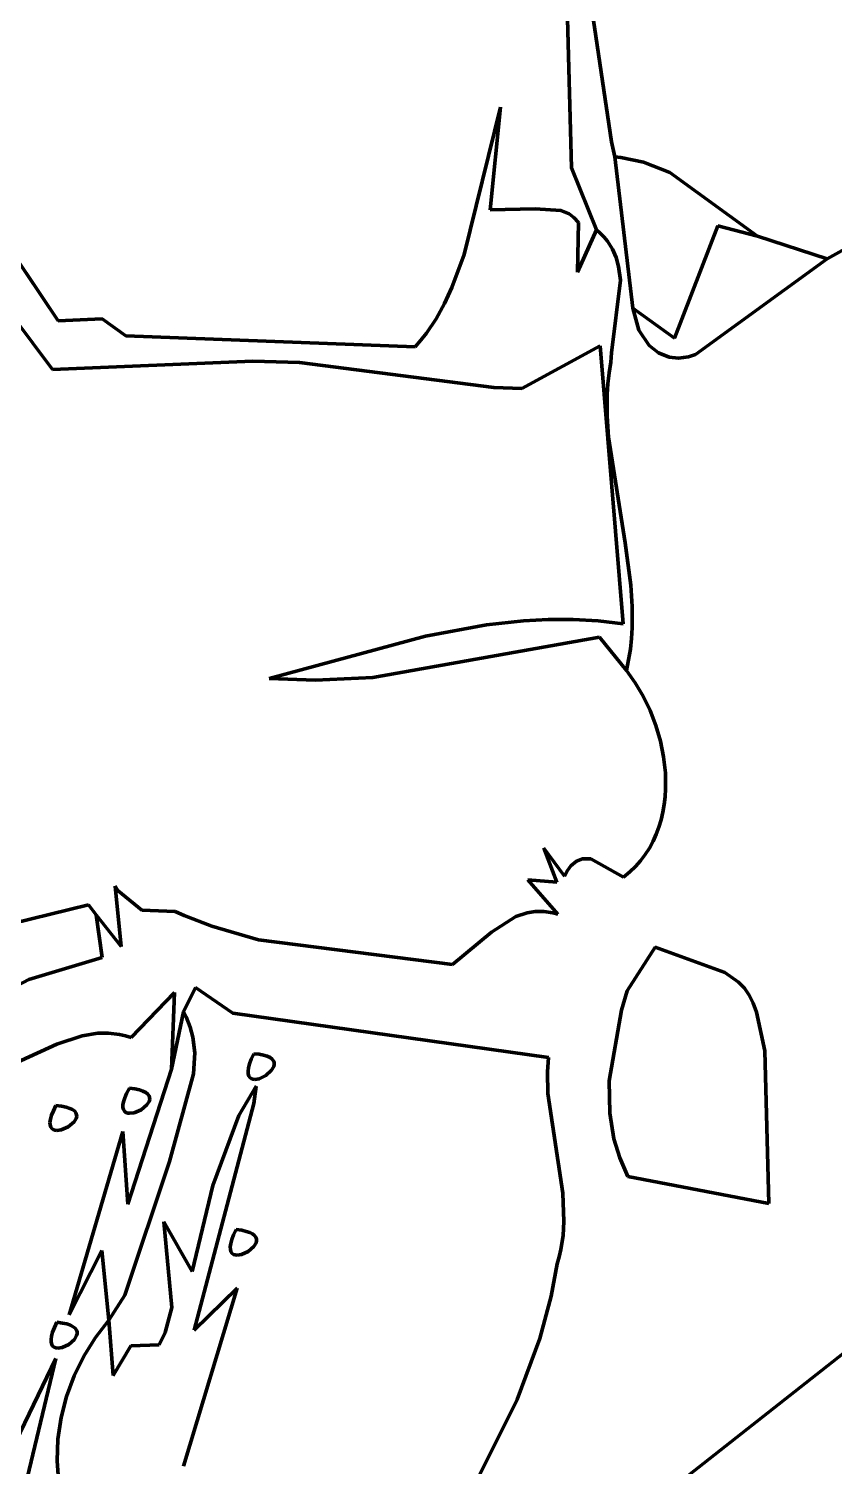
# Model space of a CAD drawing. Header units: millimetres. Extents: x 0 to 8.3, y 0 to 12.4.
# Drawn here: x 6.647 to 7.268, y 2.136 to 3.243 of the extents above; entities that cross this region are included whole.
import ezdxf

# ---------------------------------------------------------------- set-up
doc = ezdxf.new("R2010")
doc.units = ezdxf.units.MM
for name, color, linetype, lineweight in [('color#131313ff', 7, 'CONTINUOUS', 100), ('color#7c7c7cff', 7, 'CONTINUOUS', 100), ('color#c5c5c5ff', 7, 'CONTINUOUS', 100), ('color#ffffffff', 7, 'CONTINUOUS', 100)]:
    doc.layers.add(name, color=color, linetype=linetype, lineweight=lineweight)

msp = doc.modelspace()

# ---------------------------------------------------------------- linework, layer by layer
at = {"layer": 'color#131313ff'}
for p, q in [((7.0729, 3.3119), (7.096, 3.1556)), ((7.0653, 3.1357), (7.0606, 3.3092)), ((7.096, 3.1556), (7.0986, 3.1441)), ((7.0986, 3.1441), (7.1124, 3.0275)), ((7.0845, 3.0878), (7.0653, 3.1357)), ((7.0876, 3.0851), (7.0845, 3.0878)), ((7.0903, 3.0822), (7.0876, 3.0851)), ((7.0928, 3.0793), (7.0903, 3.0822)), ((7.0968, 3.0731), (7.0928, 3.0793)), ((7.262, 3.0656), (7.2824, 3.077)), ((7.0996, 3.0666), (7.0968, 3.0731)), ((7.1015, 3.0598), (7.0996, 3.0666)), ((7.1029, 3.0491), (7.1015, 3.0598)), ((7.1607, 2.992), (7.262, 3.0656)), ((7.0961, 2.9931), (7.1029, 3.0491)), ((7.1124, 3.0275), (7.1171, 3.0106)), ((7.1171, 3.0106), (7.1251, 2.9988)), ((7.0954, 2.9859), (7.0961, 2.9931)), ((7.1251, 2.9988), (7.1322, 2.9932)), ((7.1322, 2.9932), (7.1405, 2.9899)), ((7.1405, 2.9899), (7.1476, 2.9892)), ((7.1476, 2.9892), (7.1552, 2.9902)), ((7.1552, 2.9902), (7.1607, 2.992)), ((7.0932, 2.9694), (7.0941, 2.9777)), ((7.0941, 2.9777), (7.0954, 2.9859)), ((7.0927, 2.9612), (7.0932, 2.9694)), ((7.0926, 2.9447), (7.0927, 2.9612)), ((7.0936, 2.9284), (7.0926, 2.9447)), ((7.1065, 2.8468), (7.0936, 2.9284)), ((7.1109, 2.8142), (7.1065, 2.8468)), ((7.1119, 2.7978), (7.1109, 2.8142)), ((7.1119, 2.7814), (7.1119, 2.7978)), ((7.1113, 2.7732), (7.1119, 2.7814)), ((7.1105, 2.765), (7.1113, 2.7732)), ((7.1075, 2.7485), (7.1092, 2.7568)), ((7.1092, 2.7568), (7.1105, 2.765)), ((7.1143, 2.7391), (7.1075, 2.7485)), ((7.1204, 2.7288), (7.1143, 2.7391)), ((7.1257, 2.7179), (7.1204, 2.7288)), ((7.1302, 2.7063), (7.1257, 2.7179)), ((7.1337, 2.6943), (7.1302, 2.7063)), ((7.1361, 2.6821), (7.1337, 2.6943)), ((7.1375, 2.6698), (7.1361, 2.6821)), ((7.1377, 2.6575), (7.1375, 2.6698)), ((7.1373, 2.6514), (7.1377, 2.6575)), ((7.1356, 2.6395), (7.1366, 2.6454)), ((7.1366, 2.6454), (7.1373, 2.6514)), ((7.1342, 2.6337), (7.1356, 2.6395)), ((7.1304, 2.6225), (7.1325, 2.628)), ((7.1325, 2.628), (7.1342, 2.6337)), ((7.1252, 2.6119), (7.128, 2.6171)), ((7.128, 2.6171), (7.1304, 2.6225)), ((7.0539, 2.5857), (7.044, 2.6119)), ((7.044, 2.6119), (7.0597, 2.5903)), ((7.0647, 2.5982), (7.069, 2.6017)), ((7.069, 2.6017), (7.0736, 2.6035)), ((7.0736, 2.6035), (7.0802, 2.6035)), ((7.0802, 2.6035), (7.1052, 2.5895)), ((7.1144, 2.5977), (7.1184, 2.6022)), ((7.1184, 2.6022), (7.122, 2.6069)), ((7.122, 2.6069), (7.1252, 2.6119)), ((7.0597, 2.5903), (7.0621, 2.5947)), ((7.0621, 2.5947), (7.0647, 2.5982)), ((7.1052, 2.5895), (7.11, 2.5935)), ((7.11, 2.5935), (7.1144, 2.5977)), ((6.7183, 2.536), (6.7138, 2.5826)), ((6.7138, 2.5826), (6.716, 2.5791)), ((6.716, 2.5791), (6.7342, 2.5641)), ((7.0546, 2.5611), (7.0316, 2.5875)), ((7.0316, 2.5875), (7.0539, 2.5857)), ((6.7037, 2.5277), (6.6991, 2.5605)), ((6.6991, 2.5605), (6.7183, 2.536)), ((6.7342, 2.5641), (6.7601, 2.563)), ((6.7601, 2.563), (6.767, 2.5599)), ((6.767, 2.5599), (6.7881, 2.5517)), ((7.0036, 2.5471), (7.0223, 2.5591)), ((7.0223, 2.5591), (7.0311, 2.5621)), ((7.0311, 2.5621), (7.0373, 2.5631)), ((7.0373, 2.5631), (7.0439, 2.5631)), ((7.0439, 2.5631), (7.0509, 2.562)), ((7.0509, 2.562), (7.0546, 2.5611)), ((6.7881, 2.5517), (6.8242, 2.5412)), ((6.9736, 2.5222), (7.0036, 2.5471)), ((6.8242, 2.5412), (6.9736, 2.5222)), ((7.1296, 2.5355), (7.108, 2.502)), ((7.1833, 2.5161), (7.1296, 2.5355)), ((6.6473, 2.5108), (6.7037, 2.5277)), ((7.1938, 2.5086), (7.1833, 2.5161)), ((6.567, 2.4684), (6.6473, 2.5108)), ((6.7757, 2.5045), (6.7663, 2.4858)), ((6.8045, 2.4848), (6.7757, 2.5045)), ((7.108, 2.502), (7.1037, 2.4872)), ((7.1983, 2.504), (7.1938, 2.5086)), ((7.2021, 2.4986), (7.1983, 2.504)), ((6.7594, 2.5007), (6.726, 2.466)), ((6.7572, 2.4417), (6.7594, 2.5007)), ((7.2052, 2.4925), (7.2021, 2.4986)), ((7.2076, 2.4856), (7.2052, 2.4925)), ((6.7663, 2.4858), (6.7572, 2.4417)), ((7.0475, 2.4506), (6.8045, 2.4848)), ((7.1037, 2.4872), (7.0943, 2.4326)), ((7.214, 2.4559), (7.2076, 2.4856)), ((6.7004, 2.4693), (6.6883, 2.4674)), ((6.7087, 2.4693), (6.7004, 2.4693)), ((6.7172, 2.4683), (6.7087, 2.4693)), ((6.7216, 2.4673), (6.7172, 2.4683)), ((6.6689, 2.4609), (6.6113, 2.4348)), ((6.6883, 2.4674), (6.6689, 2.4609)), ((6.726, 2.466), (6.7216, 2.4673)), ((7.0466, 2.4395), (7.0475, 2.4506)), ((7.2171, 2.3383), (7.214, 2.4559)), ((7.0469, 2.423), (7.0466, 2.4395)), ((7.0943, 2.4326), (7.0947, 2.4078)), ((7.0584, 2.3463), (7.0469, 2.423)), ((7.0947, 2.4078), (7.0979, 2.3881)), ((7.0979, 2.3881), (7.1024, 2.3735)), ((7.1024, 2.3735), (7.1086, 2.359)), ((7.1086, 2.359), (7.2171, 2.3383)), ((7.4548, 2.3652), (7.1427, 2.1191)), ((7.0594, 2.3245), (7.0584, 2.3463)), ((7.0587, 2.3136), (7.0594, 2.3245)), ((7.057, 2.3027), (7.0587, 2.3136)), ((7.0557, 2.2972), (7.057, 2.3027)), ((7.0495, 2.2668), (7.0541, 2.2917)), ((7.0541, 2.2917), (7.0557, 2.2972)), ((7.0408, 2.2344), (7.0495, 2.2668)), ((7.0234, 2.1873), (7.0408, 2.2344)), ((6.9632, 2.0673), (7.0234, 2.1873))]:
    msp.add_line(p, q, dxfattribs=at)
at = {"layer": 'color#7c7c7cff'}
for p, q in [((6.9825, 3.0689), (7.0104, 3.1824)), ((7.0104, 3.1824), (7.0025, 3.1034)), ((6.5872, 3.1403), (6.67, 3.0179)), ((6.6656, 2.9803), (6.5519, 3.1318)), ((7.0025, 3.1034), (7.0373, 3.1042)), ((7.0373, 3.1042), (7.0569, 3.1029)), ((7.0569, 3.1029), (7.0633, 3.1001)), ((7.0633, 3.1001), (7.0671, 3.0973)), ((7.0671, 3.0973), (7.0705, 3.0935)), ((7.0705, 3.0935), (7.0698, 3.0554)), ((7.1444, 3.0044), (7.1778, 3.091)), ((7.1778, 3.091), (7.2085, 3.083)), ((7.0698, 3.0554), (7.0845, 3.0878)), ((7.0845, 3.0878), (7.0876, 3.0851)), ((7.0876, 3.0851), (7.0903, 3.0822)), ((7.0903, 3.0822), (7.0928, 3.0793)), ((7.0928, 3.0793), (7.0968, 3.0731)), ((7.2085, 3.083), (7.262, 3.0656)), ((6.9731, 3.0434), (6.9825, 3.0689)), ((7.0968, 3.0731), (7.0996, 3.0666)), ((7.0996, 3.0666), (7.1015, 3.0598)), ((7.1015, 3.0598), (7.1029, 3.0491)), ((7.262, 3.0656), (7.1607, 2.992)), ((7.1029, 3.0491), (7.0961, 2.9931)), ((6.9674, 3.0312), (6.9731, 3.0434)), ((6.9609, 3.0194), (6.9674, 3.0312)), ((7.1171, 3.0106), (7.1124, 3.0275)), ((7.1124, 3.0275), (7.1444, 3.0044)), ((6.67, 3.0179), (6.7038, 3.0193)), ((6.7038, 3.0193), (6.7221, 3.0062)), ((6.9534, 3.0083), (6.9609, 3.0194)), ((7.1251, 2.9988), (7.1171, 3.0106)), ((6.7221, 3.0062), (6.9448, 2.9977)), ((6.9448, 2.9977), (6.9492, 3.0029)), ((6.9492, 3.0029), (6.9534, 3.0083)), ((7.0872, 2.9987), (7.027, 2.9658)), ((7.105, 2.7846), (7.0872, 2.9987)), ((7.0961, 2.9931), (7.0954, 2.9859)), ((7.1322, 2.9932), (7.1251, 2.9988)), ((7.1405, 2.9899), (7.1322, 2.9932)), ((7.1476, 2.9892), (7.1405, 2.9899)), ((7.1552, 2.9902), (7.1476, 2.9892)), ((7.1607, 2.992), (7.1552, 2.9902)), ((6.8198, 2.9868), (6.6656, 2.9803)), ((6.8557, 2.9858), (6.8198, 2.9868)), ((7.0055, 2.9666), (6.8557, 2.9858)), ((7.0941, 2.9777), (7.0932, 2.9694)), ((7.0954, 2.9859), (7.0941, 2.9777)), ((7.027, 2.9658), (7.0055, 2.9666)), ((7.0932, 2.9694), (7.0927, 2.9612)), ((7.0927, 2.9612), (7.0926, 2.9447)), ((7.0926, 2.9447), (7.0936, 2.9284)), ((7.0936, 2.9284), (7.1065, 2.8468)), ((7.1065, 2.8468), (7.1109, 2.8142)), ((7.1109, 2.8142), (7.1119, 2.7978)), ((7.1119, 2.7978), (7.1119, 2.7814)), ((6.9528, 2.775), (6.9998, 2.7837)), ((6.9998, 2.7837), (7.0283, 2.7868)), ((7.0283, 2.7868), (7.0473, 2.7879)), ((7.0473, 2.7879), (7.0665, 2.7879)), ((7.0665, 2.7879), (7.0857, 2.7868)), ((7.0857, 2.7868), (7.105, 2.7846)), ((7.1119, 2.7814), (7.1113, 2.7732)), ((6.8323, 2.7424), (6.9528, 2.775)), ((7.0867, 2.7744), (6.9122, 2.7433)), ((7.1075, 2.7485), (7.0867, 2.7744)), ((7.1113, 2.7732), (7.1105, 2.765)), ((7.1092, 2.7568), (7.1075, 2.7485)), ((7.1105, 2.765), (7.1092, 2.7568)), ((6.868, 2.7412), (6.8323, 2.7424)), ((6.9122, 2.7433), (6.868, 2.7412)), ((6.6184, 2.5499), (6.6932, 2.5682)), ((6.6932, 2.5682), (6.6991, 2.5605)), ((6.6991, 2.5605), (6.7037, 2.5277)), ((6.7037, 2.5277), (6.6473, 2.5108)), ((6.6473, 2.5108), (6.567, 2.4684)), ((6.7663, 2.4858), (6.7757, 2.5045)), ((6.7757, 2.5045), (6.8045, 2.4848)), ((6.726, 2.466), (6.7594, 2.5007)), ((6.7594, 2.5007), (6.7572, 2.4417)), ((6.7684, 2.4819), (6.7663, 2.4858)), ((6.7715, 2.4741), (6.7684, 2.4819)), ((6.8045, 2.4848), (7.0475, 2.4506)), ((6.6883, 2.4674), (6.7004, 2.4693)), ((6.7004, 2.4693), (6.7087, 2.4693)), ((6.7087, 2.4693), (6.7172, 2.4683)), ((6.7172, 2.4683), (6.7216, 2.4673)), ((6.7736, 2.4662), (6.7715, 2.4741)), ((6.6113, 2.4348), (6.6689, 2.4609)), ((6.6689, 2.4609), (6.6883, 2.4674)), ((6.7216, 2.4673), (6.726, 2.466)), ((6.775, 2.4542), (6.7736, 2.4662)), ((6.7742, 2.4382), (6.775, 2.4542)), ((6.8185, 2.4493), (6.8172, 2.4457)), ((6.8205, 2.4534), (6.8185, 2.4493)), ((6.8247, 2.4531), (6.8205, 2.4534)), ((6.8281, 2.4524), (6.8247, 2.4531)), ((6.8309, 2.4516), (6.8281, 2.4524)), ((6.8331, 2.4506), (6.8309, 2.4516)), ((6.8346, 2.4494), (6.8331, 2.4506)), ((6.8356, 2.4481), (6.8346, 2.4494)), ((6.8361, 2.4467), (6.8356, 2.4481)), ((6.8362, 2.4453), (6.8361, 2.4467)), ((7.0475, 2.4506), (7.0466, 2.4395)), ((6.7572, 2.4417), (6.7236, 2.3378)), ((6.7556, 2.3707), (6.7742, 2.4382)), ((6.8164, 2.4426), (6.8161, 2.4401)), ((6.8161, 2.4401), (6.8162, 2.438)), ((6.8162, 2.438), (6.8166, 2.4364)), ((6.8172, 2.4457), (6.8164, 2.4426)), ((6.8166, 2.4364), (6.8174, 2.4352)), ((6.8174, 2.4352), (6.8185, 2.4344)), ((6.8247, 2.4343), (6.8299, 2.4369)), ((6.8299, 2.4369), (6.8342, 2.4408)), ((6.8342, 2.4408), (6.8359, 2.4438)), ((6.8359, 2.4438), (6.8362, 2.4453)), ((7.0466, 2.4395), (7.0469, 2.423)), ((6.7247, 2.427), (6.7226, 2.423)), ((6.7289, 2.4265), (6.7247, 2.427)), ((6.7324, 2.4257), (6.7289, 2.4265)), ((6.7352, 2.4248), (6.7324, 2.4257)), ((6.7374, 2.4237), (6.7352, 2.4248)), ((6.8224, 2.4285), (6.8089, 2.4059)), ((6.8185, 2.4344), (6.8198, 2.4339)), ((6.8198, 2.4339), (6.8213, 2.4338)), ((6.8205, 2.4152), (6.8224, 2.4285)), ((6.8213, 2.4338), (6.8247, 2.4343)), ((6.6682, 2.4136), (6.6662, 2.4096)), ((6.6725, 2.4131), (6.6682, 2.4136)), ((6.676, 2.4124), (6.6725, 2.4131)), ((6.7202, 2.4166), (6.7198, 2.4141)), ((6.7198, 2.4141), (6.7198, 2.4121)), ((6.7211, 2.4196), (6.7202, 2.4166)), ((6.7226, 2.423), (6.7211, 2.4196)), ((6.7337, 2.4104), (6.7382, 2.4141)), ((6.7389, 2.4225), (6.7374, 2.4237)), ((6.7382, 2.4141), (6.74, 2.4169)), ((6.7399, 2.4211), (6.7389, 2.4225)), ((6.7403, 2.4198), (6.7399, 2.4211)), ((6.74, 2.4169), (6.7404, 2.4183)), ((6.7404, 2.4183), (6.7403, 2.4198)), ((6.7745, 2.2407), (6.8205, 2.4152)), ((7.0469, 2.423), (7.0584, 2.3463)), ((6.6639, 2.4032), (6.6635, 2.4007)), ((6.6648, 2.4062), (6.6639, 2.4032)), ((6.6662, 2.4096), (6.6648, 2.4062)), ((6.6788, 2.4115), (6.676, 2.4124)), ((6.681, 2.4105), (6.6788, 2.4115)), ((6.6826, 2.4093), (6.681, 2.4105)), ((6.6821, 2.401), (6.6838, 2.4038)), ((6.6836, 2.408), (6.6826, 2.4093)), ((6.6841, 2.4066), (6.6836, 2.408)), ((6.6838, 2.4038), (6.6842, 2.4052)), ((6.6842, 2.4052), (6.6841, 2.4066)), ((6.7198, 2.4121), (6.7202, 2.4105)), ((6.7202, 2.4105), (6.721, 2.4093)), ((6.721, 2.4093), (6.7221, 2.4084)), ((6.7221, 2.4084), (6.7234, 2.4079)), ((6.7234, 2.4079), (6.7249, 2.4077)), ((6.7249, 2.4077), (6.7283, 2.4081)), ((6.7283, 2.4081), (6.7337, 2.4104)), ((6.8089, 2.4059), (6.7889, 2.3522)), ((6.6635, 2.4007), (6.6636, 2.3987)), ((6.6636, 2.3987), (6.6641, 2.3971)), ((6.6641, 2.3971), (6.6649, 2.396)), ((6.6649, 2.396), (6.666, 2.3951)), ((6.666, 2.3951), (6.6673, 2.3946)), ((6.6673, 2.3946), (6.6689, 2.3945)), ((6.6689, 2.3945), (6.6723, 2.3949)), ((6.6723, 2.3949), (6.6777, 2.3973)), ((6.6777, 2.3973), (6.6821, 2.401)), ((6.7198, 2.3937), (6.6783, 2.2525)), ((6.7236, 2.3378), (6.7198, 2.3937)), ((6.7213, 2.2676), (6.7556, 2.3707)), ((6.7889, 2.3522), (6.7731, 2.2859)), ((7.0584, 2.3463), (7.0594, 2.3245)), ((7.0594, 2.3245), (7.0587, 2.3136)), ((6.7731, 2.2859), (6.7512, 2.3242)), ((6.7512, 2.3242), (6.7575, 2.2581)), ((6.805, 2.314), (6.8036, 2.3105)), ((6.807, 2.3181), (6.805, 2.314)), ((6.8112, 2.3176), (6.807, 2.3181)), ((6.8147, 2.3168), (6.8112, 2.3176)), ((6.8175, 2.3159), (6.8147, 2.3168)), ((6.8196, 2.3148), (6.8175, 2.3159)), ((6.8211, 2.3136), (6.8196, 2.3148)), ((6.8221, 2.3123), (6.8211, 2.3136)), ((7.0587, 2.3136), (7.057, 2.3027)), ((6.6783, 2.2525), (6.7036, 2.3021)), ((6.7036, 2.3021), (6.709, 2.2484)), ((6.8028, 2.3074), (6.8024, 2.3049)), ((6.8024, 2.3049), (6.8025, 2.3029)), ((6.8025, 2.3029), (6.8029, 2.3012)), ((6.8036, 2.3105), (6.8028, 2.3074)), ((6.8163, 2.3013), (6.8206, 2.3051)), ((6.8206, 2.3051), (6.8223, 2.308)), ((6.8226, 2.3109), (6.8221, 2.3123)), ((6.8223, 2.308), (6.8227, 2.3094)), ((6.8227, 2.3094), (6.8226, 2.3109)), ((7.057, 2.3027), (7.0557, 2.2972)), ((6.8029, 2.3012), (6.8037, 2.3)), ((6.8037, 2.3), (6.8048, 2.2991)), ((6.8048, 2.2991), (6.8061, 2.2986)), ((6.8061, 2.2986), (6.8076, 2.2984)), ((6.8076, 2.2984), (6.811, 2.2989)), ((6.811, 2.2989), (6.8163, 2.3013)), ((7.0541, 2.2917), (7.0495, 2.2668)), ((7.0557, 2.2972), (7.0541, 2.2917)), ((6.7664, 2.1359), (6.8078, 2.273)), ((6.8078, 2.273), (6.7745, 2.2407)), ((6.709, 2.2484), (6.7213, 2.2676)), ((6.7575, 2.2581), (6.7522, 2.2389)), ((7.0495, 2.2668), (7.0408, 2.2344)), ((6.709, 2.2484), (6.6985, 2.235)), ((6.7123, 2.2059), (6.709, 2.2484)), ((6.6647, 2.236), (6.6644, 2.2335)), ((6.6656, 2.2391), (6.6647, 2.236)), ((6.667, 2.2427), (6.6656, 2.2391)), ((6.6689, 2.2468), (6.667, 2.2427)), ((6.6731, 2.2462), (6.6689, 2.2468)), ((6.6766, 2.2455), (6.6731, 2.2462)), ((6.6793, 2.2445), (6.6766, 2.2455)), ((6.6814, 2.2434), (6.6793, 2.2445)), ((6.683, 2.2422), (6.6814, 2.2434)), ((6.6824, 2.2336), (6.6841, 2.2365)), ((6.6839, 2.2408), (6.683, 2.2422)), ((6.6844, 2.2394), (6.6839, 2.2408)), ((6.6841, 2.2365), (6.6845, 2.238)), ((6.6845, 2.238), (6.6844, 2.2394)), ((6.7522, 2.2389), (6.7477, 2.2295)), ((6.6644, 2.2335), (6.6644, 2.2314)), ((6.6644, 2.2314), (6.6649, 2.2297)), ((6.6649, 2.2297), (6.6656, 2.2285)), ((6.6656, 2.2285), (6.6667, 2.2276)), ((6.6667, 2.2276), (6.668, 2.2271)), ((6.668, 2.2271), (6.6695, 2.2269)), ((6.6695, 2.2269), (6.6729, 2.2274)), ((6.6729, 2.2274), (6.6781, 2.2298)), ((6.6781, 2.2298), (6.6824, 2.2336)), ((6.6985, 2.235), (6.6896, 2.2206)), ((6.7259, 2.2287), (6.7123, 2.2059)), ((6.7477, 2.2295), (6.7259, 2.2287)), ((7.0408, 2.2344), (7.0234, 2.1873)), ((6.6682, 2.2189), (6.6115, 2.1019)), ((6.6387, 2.0967), (6.6682, 2.2189)), ((6.6896, 2.2206), (6.6821, 2.2055)), ((6.6821, 2.2055), (6.6763, 2.1897)), ((6.6763, 2.1897), (6.6721, 2.1735)), ((7.0234, 2.1873), (6.9632, 2.0673)), ((6.6721, 2.1735), (6.6697, 2.1569)), ((6.6697, 2.1569), (6.6692, 2.1402)), ((6.6692, 2.1402), (6.6699, 2.129))]:
    msp.add_line(p, q, dxfattribs=at)
at = {"layer": 'color#c5c5c5ff'}
for p, q in [((7.0986, 3.1441), (7.1031, 3.1436)), ((7.1124, 3.0275), (7.0986, 3.1441)), ((7.1031, 3.1436), (7.1206, 3.1399)), ((7.1206, 3.1399), (7.141, 3.132)), ((7.141, 3.132), (7.2085, 3.083)), ((7.1778, 3.091), (7.1444, 3.0044)), ((7.2085, 3.083), (7.1778, 3.091)), ((7.1444, 3.0044), (7.1124, 3.0275)), ((6.7572, 2.4417), (6.7663, 2.4858)), ((6.7663, 2.4858), (6.7684, 2.4819)), ((6.7684, 2.4819), (6.7715, 2.4741)), ((6.7715, 2.4741), (6.7736, 2.4662)), ((6.7736, 2.4662), (6.775, 2.4542)), ((6.775, 2.4542), (6.7742, 2.4382)), ((6.8172, 2.4457), (6.8185, 2.4493)), ((6.8185, 2.4493), (6.8205, 2.4534)), ((6.8205, 2.4534), (6.8247, 2.4531)), ((6.8247, 2.4531), (6.8281, 2.4524)), ((6.8281, 2.4524), (6.8309, 2.4516)), ((6.8309, 2.4516), (6.8331, 2.4506)), ((6.8331, 2.4506), (6.8346, 2.4494)), ((6.8346, 2.4494), (6.8356, 2.4481)), ((6.8356, 2.4481), (6.8361, 2.4467)), ((6.8361, 2.4467), (6.8362, 2.4453)), ((6.7236, 2.3378), (6.7572, 2.4417)), ((6.7742, 2.4382), (6.7556, 2.3707)), ((6.8161, 2.4401), (6.8164, 2.4426)), ((6.8162, 2.438), (6.8161, 2.4401)), ((6.8166, 2.4364), (6.8162, 2.438)), ((6.8164, 2.4426), (6.8172, 2.4457)), ((6.8174, 2.4352), (6.8166, 2.4364)), ((6.8185, 2.4344), (6.8174, 2.4352)), ((6.8299, 2.4369), (6.8247, 2.4343)), ((6.8342, 2.4408), (6.8299, 2.4369)), ((6.8359, 2.4438), (6.8342, 2.4408)), ((6.8362, 2.4453), (6.8359, 2.4438)), ((6.7226, 2.423), (6.7247, 2.427)), ((6.7247, 2.427), (6.7289, 2.4265)), ((6.7289, 2.4265), (6.7324, 2.4257)), ((6.7324, 2.4257), (6.7352, 2.4248)), ((6.7352, 2.4248), (6.7374, 2.4237)), ((6.8089, 2.4059), (6.8224, 2.4285)), ((6.8198, 2.4339), (6.8185, 2.4344)), ((6.8213, 2.4338), (6.8198, 2.4339)), ((6.8224, 2.4285), (6.8205, 2.4152)), ((6.8247, 2.4343), (6.8213, 2.4338)), ((6.6662, 2.4096), (6.6682, 2.4136)), ((6.6682, 2.4136), (6.6725, 2.4131)), ((6.6725, 2.4131), (6.676, 2.4124)), ((6.7198, 2.4141), (6.7202, 2.4166)), ((6.7198, 2.4121), (6.7198, 2.4141)), ((6.7202, 2.4166), (6.7211, 2.4196)), ((6.7211, 2.4196), (6.7226, 2.423)), ((6.7382, 2.4141), (6.7337, 2.4104)), ((6.7374, 2.4237), (6.7389, 2.4225)), ((6.74, 2.4169), (6.7382, 2.4141)), ((6.7389, 2.4225), (6.7399, 2.4211)), ((6.7399, 2.4211), (6.7403, 2.4198)), ((6.7404, 2.4183), (6.74, 2.4169)), ((6.7403, 2.4198), (6.7404, 2.4183)), ((6.8205, 2.4152), (6.7745, 2.2407)), ((6.6635, 2.4007), (6.6639, 2.4032)), ((6.6639, 2.4032), (6.6648, 2.4062)), ((6.6648, 2.4062), (6.6662, 2.4096)), ((6.676, 2.4124), (6.6788, 2.4115)), ((6.6788, 2.4115), (6.681, 2.4105)), ((6.681, 2.4105), (6.6826, 2.4093)), ((6.6838, 2.4038), (6.6821, 2.401)), ((6.6826, 2.4093), (6.6836, 2.408)), ((6.6836, 2.408), (6.6841, 2.4066)), ((6.6842, 2.4052), (6.6838, 2.4038)), ((6.6841, 2.4066), (6.6842, 2.4052)), ((6.7202, 2.4105), (6.7198, 2.4121)), ((6.721, 2.4093), (6.7202, 2.4105)), ((6.7221, 2.4084), (6.721, 2.4093)), ((6.7234, 2.4079), (6.7221, 2.4084)), ((6.7249, 2.4077), (6.7234, 2.4079)), ((6.7283, 2.4081), (6.7249, 2.4077)), ((6.7337, 2.4104), (6.7283, 2.4081)), ((6.7889, 2.3522), (6.8089, 2.4059)), ((6.6636, 2.3987), (6.6635, 2.4007)), ((6.6641, 2.3971), (6.6636, 2.3987)), ((6.6649, 2.396), (6.6641, 2.3971)), ((6.666, 2.3951), (6.6649, 2.396)), ((6.6673, 2.3946), (6.666, 2.3951)), ((6.6689, 2.3945), (6.6673, 2.3946)), ((6.6723, 2.3949), (6.6689, 2.3945)), ((6.6777, 2.3973), (6.6723, 2.3949)), ((6.6821, 2.401), (6.6777, 2.3973)), ((6.6783, 2.2525), (6.7198, 2.3937)), ((6.7198, 2.3937), (6.7236, 2.3378)), ((6.7556, 2.3707), (6.7213, 2.2676)), ((6.7731, 2.2859), (6.7889, 2.3522)), ((6.7575, 2.2581), (6.7512, 2.3242)), ((6.7512, 2.3242), (6.7731, 2.2859)), ((6.8036, 2.3105), (6.805, 2.314)), ((6.805, 2.314), (6.807, 2.3181)), ((6.807, 2.3181), (6.8112, 2.3176)), ((6.8112, 2.3176), (6.8147, 2.3168)), ((6.8147, 2.3168), (6.8175, 2.3159)), ((6.8175, 2.3159), (6.8196, 2.3148)), ((6.8196, 2.3148), (6.8211, 2.3136)), ((6.8211, 2.3136), (6.8221, 2.3123)), ((6.7036, 2.3021), (6.6783, 2.2525)), ((6.709, 2.2484), (6.7036, 2.3021)), ((6.8024, 2.3049), (6.8028, 2.3074)), ((6.8025, 2.3029), (6.8024, 2.3049)), ((6.8029, 2.3012), (6.8025, 2.3029)), ((6.8028, 2.3074), (6.8036, 2.3105)), ((6.8206, 2.3051), (6.8163, 2.3013)), ((6.8223, 2.308), (6.8206, 2.3051)), ((6.8221, 2.3123), (6.8226, 2.3109)), ((6.8227, 2.3094), (6.8223, 2.308)), ((6.8226, 2.3109), (6.8227, 2.3094)), ((6.8037, 2.3), (6.8029, 2.3012)), ((6.8048, 2.2991), (6.8037, 2.3)), ((6.8061, 2.2986), (6.8048, 2.2991)), ((6.8076, 2.2984), (6.8061, 2.2986)), ((6.811, 2.2989), (6.8076, 2.2984)), ((6.8163, 2.3013), (6.811, 2.2989)), ((6.8078, 2.273), (6.7664, 2.1359)), ((6.7745, 2.2407), (6.8078, 2.273)), ((6.7213, 2.2676), (6.709, 2.2484)), ((6.7522, 2.2389), (6.7575, 2.2581)), ((6.6985, 2.235), (6.709, 2.2484)), ((6.709, 2.2484), (6.7123, 2.2059)), ((6.6644, 2.2335), (6.6647, 2.236)), ((6.6647, 2.236), (6.6656, 2.2391)), ((6.6656, 2.2391), (6.667, 2.2427)), ((6.667, 2.2427), (6.6689, 2.2468)), ((6.6689, 2.2468), (6.6731, 2.2462)), ((6.6731, 2.2462), (6.6766, 2.2455)), ((6.6766, 2.2455), (6.6793, 2.2445)), ((6.6793, 2.2445), (6.6814, 2.2434)), ((6.6814, 2.2434), (6.683, 2.2422)), ((6.6841, 2.2365), (6.6824, 2.2336)), ((6.683, 2.2422), (6.6839, 2.2408)), ((6.6839, 2.2408), (6.6844, 2.2394)), ((6.6845, 2.238), (6.6841, 2.2365)), ((6.6844, 2.2394), (6.6845, 2.238)), ((6.7477, 2.2295), (6.7522, 2.2389)), ((6.6644, 2.2314), (6.6644, 2.2335)), ((6.6649, 2.2297), (6.6644, 2.2314)), ((6.6656, 2.2285), (6.6649, 2.2297)), ((6.6667, 2.2276), (6.6656, 2.2285)), ((6.668, 2.2271), (6.6667, 2.2276)), ((6.6695, 2.2269), (6.668, 2.2271)), ((6.6729, 2.2274), (6.6695, 2.2269)), ((6.6781, 2.2298), (6.6729, 2.2274)), ((6.6824, 2.2336), (6.6781, 2.2298)), ((6.6896, 2.2206), (6.6985, 2.235)), ((6.7123, 2.2059), (6.7259, 2.2287)), ((6.7259, 2.2287), (6.7477, 2.2295)), ((6.6115, 2.1019), (6.6682, 2.2189)), ((6.6682, 2.2189), (6.6387, 2.0967)), ((6.6821, 2.2055), (6.6896, 2.2206)), ((6.6763, 2.1897), (6.6821, 2.2055)), ((6.6721, 2.1735), (6.6763, 2.1897)), ((6.6697, 2.1569), (6.6721, 2.1735)), ((6.6692, 2.1402), (6.6697, 2.1569)), ((6.6699, 2.129), (6.6692, 2.1402))]:
    msp.add_line(p, q, dxfattribs=at)
at = {"layer": 'color#ffffffff'}
for p, q in [((7.096, 3.1556), (7.0729, 3.3119)), ((7.0606, 3.3092), (7.0653, 3.1357)), ((7.0104, 3.1824), (6.9825, 3.0689)), ((7.0025, 3.1034), (7.0104, 3.1824)), ((7.0986, 3.1441), (7.096, 3.1556)), ((7.1031, 3.1436), (7.0986, 3.1441)), ((7.1206, 3.1399), (7.1031, 3.1436)), ((6.67, 3.0179), (6.5872, 3.1403)), ((7.0653, 3.1357), (7.0845, 3.0878)), ((7.141, 3.132), (7.1206, 3.1399)), ((6.5519, 3.1318), (6.6656, 2.9803)), ((7.2085, 3.083), (7.141, 3.132)), ((7.0373, 3.1042), (7.0025, 3.1034)), ((7.0569, 3.1029), (7.0373, 3.1042)), ((7.0633, 3.1001), (7.0569, 3.1029)), ((7.0671, 3.0973), (7.0633, 3.1001)), ((7.0705, 3.0935), (7.0671, 3.0973)), ((7.0698, 3.0554), (7.0705, 3.0935)), ((7.0845, 3.0878), (7.0698, 3.0554)), ((7.262, 3.0656), (7.2085, 3.083)), ((7.2824, 3.077), (7.262, 3.0656)), ((6.9825, 3.0689), (6.9731, 3.0434)), ((6.9731, 3.0434), (6.9674, 3.0312)), ((6.9674, 3.0312), (6.9609, 3.0194)), ((6.7038, 3.0193), (6.67, 3.0179)), ((6.7221, 3.0062), (6.7038, 3.0193)), ((6.9609, 3.0194), (6.9534, 3.0083)), ((6.9448, 2.9977), (6.7221, 3.0062)), ((6.9492, 3.0029), (6.9448, 2.9977)), ((6.9534, 3.0083), (6.9492, 3.0029)), ((7.027, 2.9658), (7.0872, 2.9987)), ((7.0872, 2.9987), (7.105, 2.7846)), ((6.6656, 2.9803), (6.8198, 2.9868)), ((6.8198, 2.9868), (6.8557, 2.9858)), ((6.8557, 2.9858), (7.0055, 2.9666)), ((7.0055, 2.9666), (7.027, 2.9658)), ((6.9998, 2.7837), (6.9528, 2.775)), ((7.0283, 2.7868), (6.9998, 2.7837)), ((7.0473, 2.7879), (7.0283, 2.7868)), ((7.0665, 2.7879), (7.0473, 2.7879)), ((7.0857, 2.7868), (7.0665, 2.7879)), ((7.105, 2.7846), (7.0857, 2.7868)), ((6.9528, 2.775), (6.8323, 2.7424)), ((6.9122, 2.7433), (7.0867, 2.7744)), ((7.0867, 2.7744), (7.1075, 2.7485)), ((7.1075, 2.7485), (7.1143, 2.7391)), ((6.8323, 2.7424), (6.868, 2.7412)), ((6.868, 2.7412), (6.9122, 2.7433)), ((7.1143, 2.7391), (7.1204, 2.7288)), ((7.1204, 2.7288), (7.1257, 2.7179)), ((7.1257, 2.7179), (7.1302, 2.7063)), ((7.1302, 2.7063), (7.1337, 2.6943)), ((7.1337, 2.6943), (7.1361, 2.6821)), ((7.1361, 2.6821), (7.1375, 2.6698)), ((7.1375, 2.6698), (7.1377, 2.6575)), ((7.1377, 2.6575), (7.1373, 2.6514)), ((7.1366, 2.6454), (7.1356, 2.6395)), ((7.1373, 2.6514), (7.1366, 2.6454)), ((7.1356, 2.6395), (7.1342, 2.6337)), ((7.1325, 2.628), (7.1304, 2.6225)), ((7.1342, 2.6337), (7.1325, 2.628)), ((7.128, 2.6171), (7.1252, 2.6119)), ((7.1304, 2.6225), (7.128, 2.6171)), ((7.0597, 2.5903), (7.044, 2.6119)), ((7.044, 2.6119), (7.0539, 2.5857)), ((7.069, 2.6017), (7.0647, 2.5982)), ((7.0736, 2.6035), (7.069, 2.6017)), ((7.0802, 2.6035), (7.0736, 2.6035)), ((7.1052, 2.5895), (7.0802, 2.6035)), ((7.1184, 2.6022), (7.1144, 2.5977)), ((7.122, 2.6069), (7.1184, 2.6022)), ((7.1252, 2.6119), (7.122, 2.6069)), ((7.0621, 2.5947), (7.0597, 2.5903)), ((7.0647, 2.5982), (7.0621, 2.5947)), ((7.11, 2.5935), (7.1052, 2.5895)), ((7.1144, 2.5977), (7.11, 2.5935)), ((6.716, 2.5791), (6.7138, 2.5826)), ((6.7138, 2.5826), (6.7183, 2.536)), ((6.7342, 2.5641), (6.716, 2.5791)), ((7.0539, 2.5857), (7.0316, 2.5875)), ((7.0316, 2.5875), (7.0546, 2.5611)), ((6.6932, 2.5682), (6.6184, 2.5499)), ((6.6991, 2.5605), (6.6932, 2.5682)), ((6.7183, 2.536), (6.6991, 2.5605)), ((6.7601, 2.563), (6.7342, 2.5641)), ((6.767, 2.5599), (6.7601, 2.563)), ((6.7881, 2.5517), (6.767, 2.5599)), ((7.0223, 2.5591), (7.0036, 2.5471)), ((7.0311, 2.5621), (7.0223, 2.5591)), ((7.0373, 2.5631), (7.0311, 2.5621)), ((7.0439, 2.5631), (7.0373, 2.5631)), ((7.0509, 2.562), (7.0439, 2.5631)), ((7.0546, 2.5611), (7.0509, 2.562)), ((6.8242, 2.5412), (6.7881, 2.5517)), ((7.0036, 2.5471), (6.9736, 2.5222)), ((6.9736, 2.5222), (6.8242, 2.5412)), ((7.108, 2.502), (7.1296, 2.5355)), ((7.1296, 2.5355), (7.1833, 2.5161)), ((7.1833, 2.5161), (7.1938, 2.5086)), ((7.1037, 2.4872), (7.108, 2.502)), ((7.1938, 2.5086), (7.1983, 2.504)), ((7.1983, 2.504), (7.2021, 2.4986)), ((7.2021, 2.4986), (7.2052, 2.4925)), ((7.2052, 2.4925), (7.2076, 2.4856)), ((7.0943, 2.4326), (7.1037, 2.4872)), ((7.2076, 2.4856), (7.214, 2.4559)), ((7.214, 2.4559), (7.2171, 2.3383)), ((7.0947, 2.4078), (7.0943, 2.4326)), ((7.0979, 2.3881), (7.0947, 2.4078)), ((7.1024, 2.3735), (7.0979, 2.3881)), ((7.1086, 2.359), (7.1024, 2.3735)), ((7.2171, 2.3383), (7.1086, 2.359)), ((7.1427, 2.1191), (7.4548, 2.3652))]:
    msp.add_line(p, q, dxfattribs=at)

doc.saveas('drawing.dxf')
